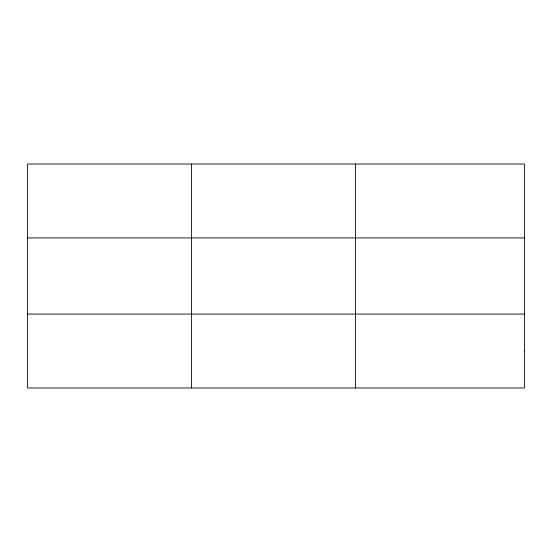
<?xml version="1.0" encoding="UTF-8"?>
<svg xmlns="http://www.w3.org/2000/svg" width="552" height="552" viewBox="0 0 552 552"><rect width="100%" height="100%" fill="white"/><g stroke="black" fill="none" stroke-linecap="round" stroke-linejoin="round"><path stroke-width="0.83" d="M191.544 164.02L191.544 387.98M355.488 164.02L355.488 387.98M27.6 237.926L524.4 237.926M27.6 314.074L524.4 314.074M524.4 351.024L524.4 387.98L27.6 387.98L27.6 164.02L524.4 164.02L524.4 351.024"/></g></svg>
